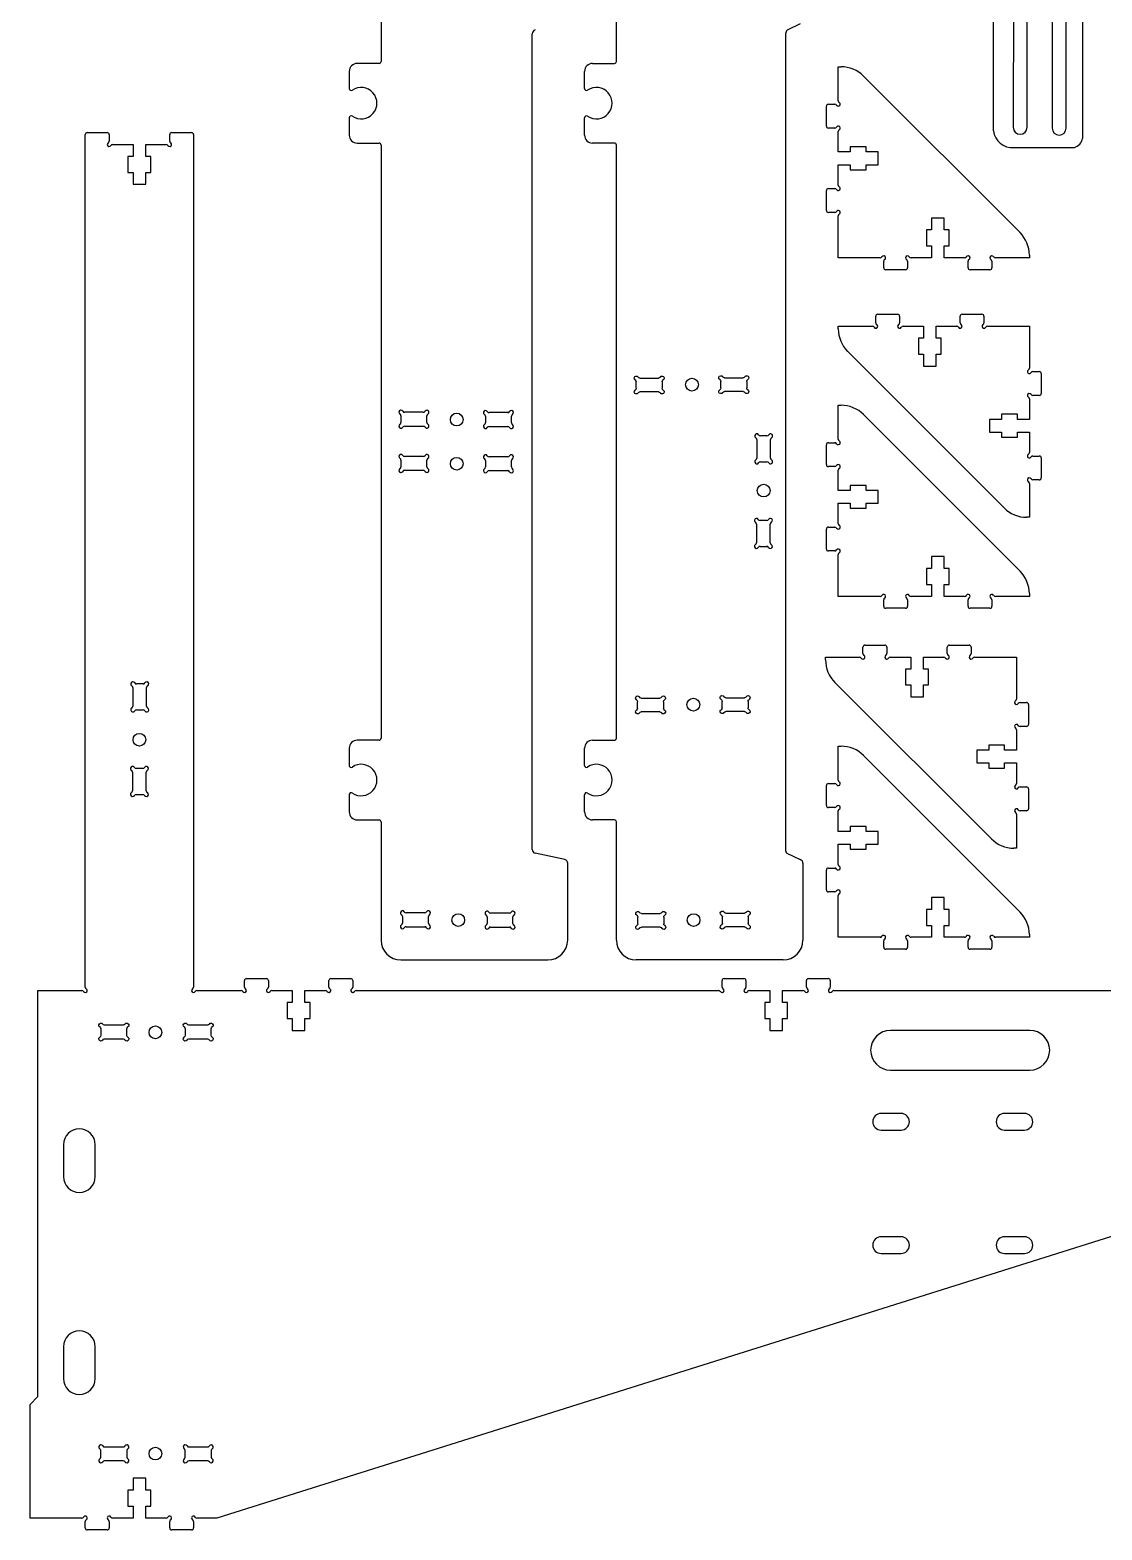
# Model space of a CAD drawing. Extents: x -480 to 456, y 426 to 992.
# Drawn here: x -479.5 to -210.1, y 426.5 to 803.2 of the extents above; entities that cross this region are included whole.
import ezdxf

# ---------------------------------------------------------------- set-up
doc = ezdxf.new("R2010")
doc.units = 0
doc.header["$MEASUREMENT"] = 0
doc.layers.add('WHITE', color=7, linetype='Continuous')

# ---------------------------------------------------------------- blocks, each defined once
blk = doc.blocks.new('slot')
at = {"layer": 'WHITE', "linetype": 'Continuous'}
for p, q in [((959.16, 438.54), (959.16, 436.97)), ((964.49, 439.4), (960.02, 439.4)), ((965.36, 436.97), (965.36, 438.54)), ((960.02, 436.1), (964.49, 436.1))]:
    blk.add_line(p, q, dxfattribs=at)
for centre, start, end in [((959.16, 439.4), 30, 239.9998), ((958.66, 438.54), 0, 59.9998), ((960.02, 439.9), 210, 270), ((964.49, 439.9), 270, 329.9998), ((965.36, 439.4), 300, 149.9998), ((965.86, 438.54), 120, 180), ((959.16, 436.1), 120, 329.9998), ((958.66, 436.97), 300, 0), ((960.02, 435.6), 90, 149.9998), ((964.49, 435.6), 30, 90), ((965.36, 436.1), 210, 59.9998), ((965.86, 436.97), 180, 239.9998)]:
    blk.add_arc(centre, 0.5, start, end, dxfattribs=at)
blk = doc.blocks.new('jsdb')
at = {"layer": 'WHITE', "linetype": 'Continuous'}
for p, q in [((937.96, 438.54), (937.96, 436.97)), ((943.29, 439.4), (938.82, 439.4)), ((944.16, 436.97), (944.16, 438.54)), ((938.82, 436.1), (943.29, 436.1))]:
    blk.add_line(p, q, dxfattribs=at)
for centre, start, end in [((937.96, 439.4), 30, 239.9998), ((937.46, 438.54), 0, 59.9998), ((938.82, 439.9), 210, 270), ((943.29, 439.9), 270, 329.9998), ((944.16, 439.4), 300, 149.9998), ((944.66, 438.54), 120, 180), ((937.96, 436.1), 120, 329.9998), ((937.46, 436.97), 300, 0), ((938.82, 435.6), 90, 149.9998), ((943.29, 435.6), 30, 90), ((944.16, 436.1), 210, 59.9998), ((944.66, 436.97), 180, 239.9998)]:
    blk.add_arc(centre, 0.5, start, end, dxfattribs=at)
blk = doc.blocks.new('dghjdhy')
at = {"layer": 'WHITE', "linetype": 'Continuous'}
for p, q in [((839.16, 436.97), (839.16, 438.54)), ((840.02, 439.4), (844.49, 439.4)), ((845.36, 438.54), (845.36, 436.97)), ((844.49, 436.1), (840.02, 436.1))]:
    blk.add_line(p, q, dxfattribs=at)
for centre, start, end in [((839.16, 439.4), 30.0002, 240), ((838.66, 438.54), 0, 60), ((840.02, 439.9), 210.0002, 270), ((844.49, 439.9), 270, 330), ((845.36, 439.4), 300.0002, 150), ((845.86, 438.54), 120.0002, 180), ((839.16, 436.1), 120.0002, 330), ((838.66, 436.97), 300.0002, 0), ((840.02, 435.6), 90, 150), ((844.49, 435.6), 30.0002, 90), ((845.36, 436.1), 210.0002, 60), ((845.86, 436.97), 180, 240)]:
    blk.add_arc(centre, 0.5, start, end, dxfattribs=at)
blk = doc.blocks.new('hhtj')
at = {"layer": 'WHITE', "linetype": 'Continuous'}
for p, q in [((817.96, 436.97), (817.96, 438.54)), ((818.82, 439.4), (823.29, 439.4)), ((824.16, 438.54), (824.16, 436.97)), ((823.29, 436.1), (818.82, 436.1))]:
    blk.add_line(p, q, dxfattribs=at)
for centre, start, end in [((817.96, 439.4), 30.0002, 240), ((817.46, 438.54), 0, 60), ((818.82, 439.9), 210.0002, 270), ((823.29, 439.9), 270, 330), ((824.16, 439.4), 300.0002, 150), ((824.66, 438.54), 120.0002, 180), ((817.96, 436.1), 120.0002, 330), ((817.46, 436.97), 300.0002, 0), ((818.82, 435.6), 90, 150), ((823.29, 435.6), 30.0002, 90), ((824.16, 436.1), 210.0002, 60), ((824.66, 436.97), 180, 240)]:
    blk.add_arc(centre, 0.5, start, end, dxfattribs=at)
blk = doc.blocks.new('slot con centro')
at = {"layer": 'WHITE', "linetype": 'Continuous'}
blk.add_circle((-313.18, 714.14), 1.6, dxfattribs=at)
blk.add_circle((-313.18, 714.14), 1.6, dxfattribs=at)
blk.add_circle((-313.18, 714.14), 1.6, dxfattribs=at)
at = {"linetype": 'ByBlock', "xscale": -1.05, "yscale": 1.05, "zscale": 1.05, "rotation": 180}
for name, p in [('jsdb', (-1312.04, 1173.7)), ('slot', (-1313.06, 1173.78))]:
    blk.add_blockref(name, p, dxfattribs=at)

msp = doc.modelspace()

# ---------------------------------------------------------------- linework, layer by layer
at = {"color": 18, "true_color": 0x000000}
for p, q in [((-215.04, 829.13), (-215.04, 776.01)), ((-237.41, 777.93), (-237.41, 811.45)), ((-232.32, 773.72), (-217.09, 773.75))]:
    msp.add_line(p, q, dxfattribs=at)
at = {"color": 18, "linetype": 'ByBlock', "true_color": 0x000000}
for p, q in [((-232.4, 826.9), (-232.45, 778.79)), ((-228.95, 778.79), (-228.9, 826.9)), ((-222.63, 826.7), (-222.68, 778.59)), ((-219.18, 778.59), (-219.13, 826.7)), ((-260.65, 531.12), (-265.64, 531.12)), ((-229.65, 531.12), (-234.64, 531.12)), ((-265.64, 526.92), (-260.65, 526.92)), ((-234.64, 526.92), (-229.65, 526.92)), ((-260.65, 500.12), (-265.64, 500.12)), ((-229.65, 500.12), (-234.64, 500.12)), ((-265.64, 495.92), (-260.65, 495.92)), ((-234.64, 495.92), (-229.65, 495.92))]:
    msp.add_line(p, q, dxfattribs=at)
at = {"color": 18, "true_color": 0x000000}
for centre, radius, start, end in [((-232.75, 778.38), 4.68, 185.5621, 275.3018), ((-217.97, 776.6), 2.99, 287.0511, 348.484)]:
    msp.add_arc(centre, radius, start, end, dxfattribs=at)
at = {"color": 18, "linetype": 'ByBlock', "true_color": 0x000000}
for centre, radius, start, end in [((-230.7, 778.79), 1.75, 180, 0), ((-220.93, 778.59), 1.75, 180, 0), ((-265.64, 529.02), 2.1, 90, 270), ((-260.65, 529.02), 2.1, 270, 90), ((-234.64, 529.02), 2.1, 90, 270), ((-229.65, 529.02), 2.1, 270, 90), ((-265.64, 498.02), 2.1, 90, 270), ((-260.65, 498.02), 2.1, 270, 90), ((-234.64, 498.02), 2.1, 90, 270), ((-229.65, 498.02), 2.1, 270, 90)]:
    msp.add_arc(centre, radius, start, end, dxfattribs=at)
at = {"layer": 'WHITE', "color": 18, "linetype": 'Continuous', "true_color": 0x000000}
for p, q in [((-391.3, 825.01), (-391.3, 795.34)), ((-332.18, 795.34), (-332.18, 825.01)), ((-285.99, 804.79), (-289.28, 803.23)), ((-353.3, 597.4), (-353.3, 802.28)), ((-289.68, 802.28), (-289.68, 597.4)), ((-399.3, 792.84), (-399.3, 788.52)), ((-391.8, 794.84), (-397.3, 794.84)), ((-340.18, 788.52), (-340.18, 792.84)), ((-338.18, 794.84), (-332.68, 794.84)), ((-276.41, 785.47), (-276.41, 794)), ((-276.41, 794), (-275.72, 794)), ((-270.06, 791.66), (-230.75, 752.35)), ((-279.41, 779.1), (-279.41, 784.1)), ((-278.91, 784.6), (-277.27, 784.6)), ((-399.3, 781.16), (-399.3, 776.84)), ((-340.18, 776.84), (-340.18, 781.16)), ((-465.62, 562.83), (-465.62, 776.97)), ((-465.12, 777.47), (-460.12, 777.47)), ((-459.62, 776.97), (-459.62, 775.33)), ((-444.42, 775.33), (-444.42, 776.97)), ((-443.92, 777.47), (-438.92, 777.47)), ((-438.42, 776.97), (-438.42, 562.83)), ((-277.27, 778.6), (-278.91, 778.6)), ((-276.41, 772.6), (-276.41, 777.74)), ((-458.76, 774.47), (-453.62, 774.47)), ((-453.62, 774.47), (-453.62, 771.47)), ((-450.42, 771.47), (-450.42, 774.47)), ((-450.42, 774.47), (-445.29, 774.47)), ((-397.3, 774.84), (-391.8, 774.84)), ((-391.3, 774.34), (-391.3, 625.34)), ((-332.68, 774.84), (-338.18, 774.84)), ((-332.18, 625.34), (-332.18, 774.34)), ((-273.41, 772.6), (-276.41, 772.6)), ((-269.41, 773.88), (-273.41, 773.88)), ((-273.41, 773.88), (-273.41, 772.6)), ((-269.41, 772.6), (-269.41, 773.88)), ((-266.41, 772.6), (-269.41, 772.6)), ((-266.41, 769.4), (-266.41, 772.6)), ((-453.62, 771.47), (-454.9, 771.47)), ((-454.9, 771.47), (-454.9, 767.47)), ((-449.15, 771.47), (-450.42, 771.47)), ((-449.15, 767.47), (-449.15, 771.47)), ((-276.41, 764.27), (-276.41, 769.4)), ((-276.41, 769.4), (-273.41, 769.4)), ((-273.41, 769.4), (-273.41, 768.13)), ((-269.41, 768.13), (-269.41, 769.4)), ((-269.41, 769.4), (-266.41, 769.4)), ((-454.9, 767.47), (-453.62, 767.47)), ((-453.62, 767.47), (-453.62, 764.47)), ((-450.42, 764.47), (-450.42, 767.47)), ((-450.42, 767.47), (-449.15, 767.47)), ((-273.41, 768.13), (-269.41, 768.13)), ((-453.62, 764.47), (-450.42, 764.47)), ((-279.41, 757.9), (-279.41, 762.9)), ((-278.91, 763.4), (-277.27, 763.4)), ((-277.27, 757.4), (-278.91, 757.4)), ((-276.41, 746), (-276.41, 756.54)), ((-249.81, 756), (-253.01, 756)), ((-253.01, 756), (-253.01, 753)), ((-249.81, 753), (-249.81, 756)), ((-253.01, 753), (-254.28, 753)), ((-254.28, 753), (-254.28, 749)), ((-248.53, 753), (-249.81, 753)), ((-248.53, 749), (-248.53, 753)), ((-265.87, 746), (-276.41, 746)), ((-253.01, 746), (-258.14, 746)), ((-254.28, 749), (-253.01, 749)), ((-253.01, 749), (-253.01, 746)), ((-249.81, 746), (-249.81, 749)), ((-249.81, 749), (-248.53, 749)), ((-244.67, 746), (-249.81, 746)), ((-228.41, 746), (-236.94, 746)), ((-228.41, 746.69), (-228.41, 746)), ((-265.01, 743.5), (-265.01, 745.14)), ((-259.51, 743), (-264.51, 743)), ((-259.01, 745.14), (-259.01, 743.5)), ((-243.81, 743.5), (-243.81, 745.14)), ((-238.31, 743), (-243.31, 743)), ((-237.81, 745.14), (-237.81, 743.5)), ((-267.01, 729.69), (-267.01, 731.33)), ((-266.51, 731.83), (-261.51, 731.83)), ((-261.01, 731.33), (-261.01, 729.69)), ((-245.81, 729.69), (-245.81, 731.33)), ((-245.31, 731.83), (-240.31, 731.83)), ((-239.81, 731.33), (-239.81, 729.69)), ((-276.41, 728.14), (-276.41, 728.83)), ((-276.41, 728.83), (-267.87, 728.83)), ((-260.14, 728.83), (-255.01, 728.83)), ((-255.01, 728.83), (-255.01, 725.83)), ((-251.81, 725.83), (-251.81, 728.83)), ((-251.81, 728.83), (-246.67, 728.83)), ((-238.94, 728.83), (-228.41, 728.83)), ((-228.41, 728.83), (-228.41, 718.29)), ((-255.01, 725.83), (-256.28, 725.83)), ((-256.28, 725.83), (-256.28, 721.83)), ((-250.53, 725.83), (-251.81, 725.83)), ((-250.53, 721.83), (-250.53, 725.83)), ((-234.75, 683.17), (-274.06, 722.48)), ((-256.28, 721.83), (-255.01, 721.83)), ((-255.01, 721.83), (-255.01, 718.83)), ((-251.81, 718.83), (-251.81, 721.83)), ((-251.81, 721.83), (-250.53, 721.83)), ((-255.01, 718.83), (-251.81, 718.83)), ((-227.54, 717.43), (-225.91, 717.43)), ((-225.41, 716.93), (-225.41, 711.93)), ((-276.41, 700.44), (-276.41, 708.97)), ((-276.41, 708.97), (-275.72, 708.97)), ((-228.41, 710.56), (-228.41, 705.43)), ((-225.91, 711.43), (-227.54, 711.43)), ((-270.06, 706.63), (-230.75, 667.31)), ((-235.41, 705.43), (-238.41, 705.43)), ((-238.41, 705.43), (-238.41, 702.23)), ((-231.41, 706.7), (-235.41, 706.7)), ((-235.41, 706.7), (-235.41, 705.43)), ((-231.41, 705.43), (-231.41, 706.7)), ((-228.41, 705.43), (-231.41, 705.43)), ((-238.41, 702.23), (-235.41, 702.23)), ((-235.41, 702.23), (-235.41, 700.95)), ((-235.41, 700.95), (-231.41, 700.95)), ((-231.41, 700.95), (-231.41, 702.23)), ((-231.41, 702.23), (-228.41, 702.23)), ((-228.41, 702.23), (-228.41, 697.09)), ((-279.41, 694.07), (-279.41, 699.07)), ((-278.91, 699.57), (-277.27, 699.57)), ((-277.27, 693.57), (-278.91, 693.57)), ((-227.54, 696.23), (-225.91, 696.23)), ((-225.41, 695.73), (-225.41, 690.73)), ((-276.41, 687.57), (-276.41, 692.7)), ((-225.91, 690.23), (-227.54, 690.23)), ((-273.41, 687.57), (-276.41, 687.57)), ((-269.41, 688.85), (-273.41, 688.85)), ((-273.41, 688.85), (-273.41, 687.57)), ((-269.41, 687.57), (-269.41, 688.85)), ((-266.41, 687.57), (-269.41, 687.57)), ((-266.41, 684.37), (-266.41, 687.57)), ((-228.41, 689.36), (-228.41, 680.83)), ((-276.41, 679.24), (-276.41, 684.37)), ((-276.41, 684.37), (-273.41, 684.37)), ((-273.41, 684.37), (-273.41, 683.1)), ((-273.41, 683.1), (-269.41, 683.1)), ((-269.41, 683.1), (-269.41, 684.37)), ((-269.41, 684.37), (-266.41, 684.37)), ((-278.91, 678.37), (-277.27, 678.37)), ((-228.41, 680.83), (-229.09, 680.83)), ((-279.41, 672.87), (-279.41, 677.87)), ((-277.27, 672.37), (-278.91, 672.37)), ((-276.41, 660.97), (-276.41, 671.5)), ((-249.81, 670.97), (-253.01, 670.97)), ((-253.01, 670.97), (-253.01, 667.97)), ((-249.81, 667.97), (-249.81, 670.97)), ((-253.01, 667.97), (-254.28, 667.97)), ((-254.28, 667.97), (-254.28, 663.97)), ((-248.53, 667.97), (-249.81, 667.97)), ((-248.53, 663.97), (-248.53, 667.97)), ((-254.28, 663.97), (-253.01, 663.97)), ((-253.01, 663.97), (-253.01, 660.97)), ((-249.81, 660.97), (-249.81, 663.97)), ((-249.81, 663.97), (-248.53, 663.97)), ((-265.87, 660.97), (-276.41, 660.97)), ((-265.01, 658.47), (-265.01, 660.1)), ((-259.01, 660.1), (-259.01, 658.47)), ((-253.01, 660.97), (-258.14, 660.97)), ((-244.67, 660.97), (-249.81, 660.97)), ((-243.81, 658.47), (-243.81, 660.1)), ((-237.81, 660.1), (-237.81, 658.47)), ((-228.41, 660.97), (-236.94, 660.97)), ((-228.41, 661.66), (-228.41, 660.97)), ((-259.51, 657.97), (-264.51, 657.97)), ((-238.31, 657.97), (-243.31, 657.97)), ((-270.22, 646.59), (-270.22, 648.22)), ((-269.72, 648.72), (-264.72, 648.72)), ((-264.22, 648.22), (-264.22, 646.59)), ((-249.02, 646.59), (-249.02, 648.22)), ((-248.52, 648.72), (-243.52, 648.72)), ((-243.02, 648.22), (-243.02, 646.59)), ((-279.62, 645.03), (-279.62, 645.72)), ((-279.62, 645.72), (-271.08, 645.72)), ((-263.35, 645.72), (-258.22, 645.72)), ((-258.22, 645.72), (-258.22, 642.72)), ((-255.02, 642.72), (-255.02, 645.72)), ((-255.02, 645.72), (-249.88, 645.72)), ((-242.15, 645.72), (-231.62, 645.72)), ((-231.62, 645.72), (-231.62, 635.19)), ((-258.22, 642.72), (-259.49, 642.72)), ((-259.49, 642.72), (-259.49, 638.72)), ((-253.74, 642.72), (-255.02, 642.72)), ((-253.74, 638.72), (-253.74, 642.72)), ((-237.96, 600.06), (-277.27, 639.38)), ((-259.49, 638.72), (-258.22, 638.72)), ((-258.22, 638.72), (-258.22, 635.72)), ((-255.02, 635.72), (-255.02, 638.72)), ((-255.02, 638.72), (-253.74, 638.72)), ((-258.22, 635.72), (-255.02, 635.72)), ((-230.75, 634.32), (-229.12, 634.32)), ((-228.62, 633.82), (-228.62, 628.82)), ((-231.62, 627.45), (-231.62, 622.32)), ((-229.12, 628.32), (-230.75, 628.32)), ((-399.3, 622.84), (-399.3, 618.52)), ((-391.8, 624.84), (-397.3, 624.84)), ((-340.18, 618.52), (-340.18, 622.84)), ((-338.18, 624.84), (-332.68, 624.84)), ((-276.41, 614.8), (-276.41, 623.34)), ((-276.41, 623.34), (-275.72, 623.34)), ((-238.62, 622.32), (-241.62, 622.32)), ((-241.62, 622.32), (-241.62, 619.12)), ((-234.62, 623.59), (-238.62, 623.59)), ((-238.62, 623.59), (-238.62, 622.32)), ((-234.62, 622.32), (-234.62, 623.59)), ((-231.62, 622.32), (-234.62, 622.32)), ((-270.06, 621), (-230.75, 581.68)), ((-241.62, 619.12), (-238.62, 619.12)), ((-238.62, 619.12), (-238.62, 617.84)), ((-234.62, 617.84), (-234.62, 619.12)), ((-234.62, 619.12), (-231.62, 619.12)), ((-231.62, 619.12), (-231.62, 613.99)), ((-238.62, 617.84), (-234.62, 617.84)), ((-399.3, 611.15), (-399.3, 606.84)), ((-340.18, 606.84), (-340.18, 611.15)), ((-279.41, 608.44), (-279.41, 613.44)), ((-278.91, 613.94), (-277.27, 613.94)), ((-230.75, 613.12), (-229.12, 613.12)), ((-228.62, 612.62), (-228.62, 607.62)), ((-277.27, 607.94), (-278.91, 607.94)), ((-276.41, 601.94), (-276.41, 607.07)), ((-229.12, 607.12), (-230.75, 607.12)), ((-397.3, 604.84), (-391.8, 604.84)), ((-391.3, 604.34), (-391.3, 574.66)), ((-332.68, 604.84), (-338.18, 604.84)), ((-332.18, 574.66), (-332.18, 604.34)), ((-269.41, 603.21), (-273.41, 603.21)), ((-273.41, 603.21), (-273.41, 601.94)), ((-269.41, 601.94), (-269.41, 603.21)), ((-231.62, 606.25), (-231.62, 597.72)), ((-273.41, 601.94), (-276.41, 601.94)), ((-266.41, 601.94), (-269.41, 601.94)), ((-266.41, 598.74), (-266.41, 601.94)), ((-345.11, 594.88), (-352.6, 596.44)), ((-289.32, 596.44), (-285.99, 594.88)), ((-276.41, 593.6), (-276.41, 598.74)), ((-276.41, 598.74), (-273.41, 598.74)), ((-273.41, 598.74), (-273.41, 597.46)), ((-273.41, 597.46), (-269.41, 597.46)), ((-269.41, 597.46), (-269.41, 598.74)), ((-269.41, 598.74), (-266.41, 598.74)), ((-231.62, 597.72), (-232.3, 597.72)), ((-344.41, 574.66), (-344.41, 593.93)), ((-285.29, 593.93), (-285.29, 574.66)), ((-279.41, 587.24), (-279.41, 592.24)), ((-278.91, 592.74), (-277.27, 592.74)), ((-277.27, 586.74), (-278.91, 586.74)), ((-276.41, 575.34), (-276.41, 585.87)), ((-249.81, 585.34), (-253.01, 585.34)), ((-253.01, 585.34), (-253.01, 582.34)), ((-249.81, 582.34), (-249.81, 585.34)), ((-253.01, 582.34), (-254.28, 582.34)), ((-254.28, 582.34), (-254.28, 578.34)), ((-248.53, 582.34), (-249.81, 582.34)), ((-248.53, 578.34), (-248.53, 582.34)), ((-254.28, 578.34), (-253.01, 578.34)), ((-253.01, 578.34), (-253.01, 575.34)), ((-249.81, 575.34), (-249.81, 578.34)), ((-249.81, 578.34), (-248.53, 578.34)), ((-265.87, 575.34), (-276.41, 575.34)), ((-265.01, 572.84), (-265.01, 574.47)), ((-259.01, 574.47), (-259.01, 572.84)), ((-253.01, 575.34), (-258.14, 575.34)), ((-244.67, 575.34), (-249.81, 575.34)), ((-243.81, 572.84), (-243.81, 574.47)), ((-237.81, 574.47), (-237.81, 572.84)), ((-228.41, 575.34), (-236.94, 575.34)), ((-228.41, 576.03), (-228.41, 575.34)), ((-386.3, 569.66), (-349.41, 569.66)), ((-290.29, 569.66), (-327.18, 569.66)), ((-259.51, 572.34), (-264.51, 572.34)), ((-238.31, 572.34), (-243.31, 572.34)), ((-477.52, 459.97), (-477.52, 561.97)), ((-477.52, 561.97), (-466.49, 561.97)), ((-437.56, 561.97), (-426.49, 561.97)), ((-425.62, 562.83), (-425.62, 564.47)), ((-425.12, 564.97), (-420.12, 564.97)), ((-419.62, 564.47), (-419.62, 562.83)), ((-418.76, 561.97), (-413.62, 561.97)), ((-413.62, 561.97), (-413.62, 558.97)), ((-410.42, 558.97), (-410.42, 561.97)), ((-410.42, 561.97), (-405.29, 561.97)), ((-404.42, 562.83), (-404.42, 564.47)), ((-403.92, 564.97), (-398.92, 564.97)), ((-398.42, 564.47), (-398.42, 562.83)), ((-397.56, 561.97), (-306.49, 561.97)), ((-305.62, 562.83), (-305.62, 564.47)), ((-305.12, 564.97), (-300.12, 564.97)), ((-299.62, 564.47), (-299.62, 562.83)), ((-298.76, 561.97), (-293.62, 561.97)), ((-293.62, 561.97), (-293.62, 558.97)), ((-290.42, 558.97), (-290.42, 561.97)), ((-290.42, 561.97), (-285.29, 561.97)), ((-284.42, 562.83), (-284.42, 564.47)), ((-283.92, 564.97), (-278.92, 564.97)), ((-278.42, 564.47), (-278.42, 562.83)), ((-277.56, 561.97), (-146.49, 561.97)), ((-413.62, 558.97), (-414.9, 558.97)), ((-414.9, 558.97), (-414.9, 554.97)), ((-409.15, 558.97), (-410.42, 558.97)), ((-409.15, 554.97), (-409.15, 558.97)), ((-293.62, 558.97), (-294.9, 558.97)), ((-294.9, 558.97), (-294.9, 554.97)), ((-289.15, 558.97), (-290.42, 558.97)), ((-289.15, 554.97), (-289.15, 558.97)), ((-414.9, 554.97), (-413.62, 554.97)), ((-413.62, 554.97), (-413.62, 551.97)), ((-410.42, 551.97), (-410.42, 554.97)), ((-410.42, 554.97), (-409.15, 554.97)), ((-294.9, 554.97), (-293.62, 554.97)), ((-293.62, 554.97), (-293.62, 551.97)), ((-290.42, 551.97), (-290.42, 554.97)), ((-290.42, 554.97), (-289.15, 554.97)), ((-413.62, 551.97), (-410.42, 551.97)), ((-293.62, 551.97), (-290.42, 551.97)), ((-228.29, 551.97), (-263.29, 551.97)), ((-263.29, 541.97), (-228.29, 541.97)), ((-110.12, 530.97), (-432.57, 429.47)), ((-471.11, 523.24), (-471.11, 515.24)), ((-463.11, 515.24), (-463.11, 523.24)), ((-471.11, 472.51), (-471.11, 464.51)), ((-463.11, 464.51), (-463.11, 472.51)), ((-479.52, 457.97), (-477.52, 459.97)), ((-479.52, 429.47), (-479.52, 457.97)), ((-450.42, 439.47), (-453.62, 439.47)), ((-453.62, 439.47), (-453.62, 436.47)), ((-450.42, 436.47), (-450.42, 439.47)), ((-453.62, 436.47), (-454.9, 436.47)), ((-454.9, 436.47), (-454.9, 432.47)), ((-449.15, 436.47), (-450.42, 436.47)), ((-449.15, 432.47), (-449.15, 436.47)), ((-454.9, 432.47), (-453.62, 432.47)), ((-453.62, 432.47), (-453.62, 429.47)), ((-450.42, 429.47), (-450.42, 432.47)), ((-450.42, 432.47), (-449.15, 432.47)), ((-466.49, 429.47), (-479.52, 429.47)), ((-465.62, 426.97), (-465.62, 428.6)), ((-460.12, 426.47), (-465.12, 426.47)), ((-459.62, 428.6), (-459.62, 426.97)), ((-453.62, 429.47), (-458.76, 429.47)), ((-445.29, 429.47), (-450.42, 429.47)), ((-444.42, 426.97), (-444.42, 428.6)), ((-438.92, 426.47), (-443.92, 426.47)), ((-438.42, 428.6), (-438.42, 426.97)), ((-432.57, 429.47), (-437.56, 429.47))]:
    msp.add_line(p, q, dxfattribs=at)
for centre in [(-372.3, 705.39), (-372.3, 705.39), (-372.3, 705.39), (-372.3, 694.29), (-372.3, 694.29), (-372.3, 694.29), (-295.16, 687.55), (-295.16, 687.55), (-312.84, 633.78), (-312.84, 633.78), (-312.84, 633.78), (-452.02, 624.97), (-371.91, 579.66), (-371.91, 579.66), (-312.79, 579.66), (-312.79, 579.66), (-448.01, 551.46), (-448.01, 445.67)]:
    msp.add_circle(centre, 1.6, dxfattribs=at)
for centre, radius, start, end in [((-352.3, 802.28), 1, 107.3857, 180), ((-288.07, 802.16), 1.61, 138.4129, 175.8666), ((-391.8, 795.34), 0.5, 270, 0), ((-332.68, 795.34), 0.5, 270, 0), ((-397.3, 792.84), 2, 90, 180), ((-338.18, 792.84), 2, 90, 180), ((-275.72, 786), 8, 45, 90), ((-398.8, 788.52), 0.5, 180, 304.1234), ((-396.3, 784.84), 3.95, 235.8766, 124.1234), ((-339.68, 788.52), 0.5, 180, 304.1234), ((-337.18, 784.84), 3.95, 235.8766, 124.1234), ((-278.91, 784.1), 0.5, 90, 180), ((-277.27, 784.1), 0.5, 30.0002, 90), ((-276.41, 784.6), 0.5, 210.0002, 60), ((-275.91, 785.47), 0.5, 180, 240), ((-398.8, 781.16), 0.5, 55.8766, 180), ((-339.68, 781.16), 0.5, 55.8766, 180), ((-465.12, 776.97), 0.5, 90, 180), ((-460.12, 776.97), 0.5, 0, 90), ((-443.92, 776.97), 0.5, 90, 180), ((-438.92, 776.97), 0.5, 0, 90), ((-397.3, 776.84), 2, 180, 270), ((-338.18, 776.84), 2, 180, 270), ((-278.91, 779.1), 0.5, 180, 270), ((-277.27, 779.1), 0.5, 270, 330), ((-276.41, 778.6), 0.5, 300.0002, 150), ((-275.91, 777.74), 0.5, 120.0002, 180), ((-459.62, 774.47), 0.5, 120.0002, 330), ((-460.12, 775.33), 0.5, 300.0002, 0), ((-458.76, 773.97), 0.5, 90, 150), ((-445.29, 773.97), 0.5, 30.0002, 90), ((-444.42, 774.47), 0.5, 210.0002, 60), ((-443.92, 775.33), 0.5, 180, 240), ((-391.8, 774.34), 0.5, 0, 90), ((-332.68, 774.34), 0.5, 0, 90), ((-278.91, 762.9), 0.5, 90, 180), ((-277.27, 762.9), 0.5, 30.0002, 90), ((-276.41, 763.4), 0.5, 210.0002, 60), ((-275.91, 764.27), 0.5, 180, 240), ((-278.91, 757.9), 0.5, 180, 270), ((-277.27, 757.9), 0.5, 270, 330), ((-276.41, 757.4), 0.5, 300.0002, 150), ((-275.91, 756.54), 0.5, 120.0002, 180), ((-236.41, 746.69), 8, 0, 45), ((-265.87, 746.5), 0.5, 270, 330), ((-265.01, 746), 0.5, 300.0002, 150), ((-259.01, 746), 0.5, 30.0002, 240), ((-258.14, 746.5), 0.5, 210.0002, 270), ((-244.67, 746.5), 0.5, 270, 330), ((-243.81, 746), 0.5, 300.0002, 150), ((-237.81, 746), 0.5, 30.0002, 240), ((-236.94, 746.5), 0.5, 210.0002, 270), ((-264.51, 745.14), 0.5, 120.0002, 180), ((-264.51, 743.5), 0.5, 180, 270), ((-259.51, 743.5), 0.5, 270, 0), ((-259.51, 745.14), 0.5, 0, 60), ((-243.31, 745.14), 0.5, 120.0002, 180), ((-243.31, 743.5), 0.5, 180, 270), ((-238.31, 743.5), 0.5, 270, 0), ((-238.31, 745.14), 0.5, 0, 60), ((-266.51, 731.33), 0.5, 90, 180), ((-261.51, 731.33), 0.5, 0, 90), ((-245.31, 731.33), 0.5, 90, 180), ((-240.31, 731.33), 0.5, 0, 90), ((-268.41, 728.14), 8, 180, 225), ((-267.87, 728.33), 0.5, 30.0002, 90), ((-267.01, 728.83), 0.5, 210.0002, 60), ((-266.51, 729.69), 0.5, 180, 240), ((-261.01, 728.83), 0.5, 120.0002, 330), ((-261.51, 729.69), 0.5, 300.0002, 0), ((-260.14, 728.33), 0.5, 90, 150), ((-246.67, 728.33), 0.5, 30.0002, 90), ((-245.81, 728.83), 0.5, 210.0002, 60), ((-245.31, 729.69), 0.5, 180, 240), ((-239.81, 728.83), 0.5, 120.0002, 330), ((-240.31, 729.69), 0.5, 300.0002, 0), ((-238.94, 728.33), 0.5, 90, 150), ((-228.41, 717.43), 0.5, 120.0002, 330), ((-228.91, 718.29), 0.5, 300.0002, 0), ((-227.54, 716.93), 0.5, 90, 150), ((-225.91, 716.93), 0.5, 0, 90), ((-275.72, 700.97), 8, 45, 90), ((-228.41, 711.43), 0.5, 30.0002, 240), ((-228.91, 710.56), 0.5, 0, 60), ((-227.54, 711.93), 0.5, 210.0002, 270), ((-225.91, 711.93), 0.5, 270, 0), ((-278.91, 699.07), 0.5, 90, 180), ((-277.27, 699.07), 0.5, 30.0002, 90), ((-276.41, 699.57), 0.5, 210.0002, 60), ((-275.91, 700.44), 0.5, 180, 240), ((-228.91, 697.09), 0.5, 300.0002, 0), ((-278.91, 694.07), 0.5, 180, 270), ((-277.27, 694.07), 0.5, 270, 330), ((-276.41, 693.57), 0.5, 300.0002, 150), ((-228.41, 696.23), 0.5, 120.0002, 330), ((-227.54, 695.73), 0.5, 90, 150), ((-225.91, 695.73), 0.5, 0, 90), ((-275.91, 692.7), 0.5, 120.0002, 180), ((-228.41, 690.23), 0.5, 30.0002, 240), ((-228.91, 689.36), 0.5, 0, 60), ((-227.54, 690.73), 0.5, 210.0002, 270), ((-225.91, 690.73), 0.5, 270, 0), ((-229.09, 688.83), 8, 225, 270), ((-278.91, 677.87), 0.5, 90, 180), ((-277.27, 677.87), 0.5, 30.0002, 90), ((-276.41, 678.37), 0.5, 210.0002, 60), ((-275.91, 679.24), 0.5, 180, 240), ((-278.91, 672.87), 0.5, 180, 270), ((-277.27, 672.87), 0.5, 270, 330), ((-276.41, 672.37), 0.5, 300.0002, 150), ((-275.91, 671.5), 0.5, 120.0002, 180), ((-236.41, 661.66), 8, 0, 45), ((-265.87, 661.47), 0.5, 270, 330), ((-265.01, 660.97), 0.5, 300.0002, 150), ((-264.51, 660.1), 0.5, 120.0002, 180), ((-259.01, 660.97), 0.5, 30.0002, 240), ((-259.51, 660.1), 0.5, 0, 60), ((-258.14, 661.47), 0.5, 210.0002, 270), ((-244.67, 661.47), 0.5, 270, 330), ((-243.81, 660.97), 0.5, 300.0002, 150), ((-243.31, 660.1), 0.5, 120.0002, 180), ((-237.81, 660.97), 0.5, 30.0002, 240), ((-238.31, 660.1), 0.5, 0, 60), ((-236.94, 661.47), 0.5, 210.0002, 270), ((-264.51, 658.47), 0.5, 180, 270), ((-259.51, 658.47), 0.5, 270, 0), ((-243.31, 658.47), 0.5, 180, 270), ((-238.31, 658.47), 0.5, 270, 0), ((-269.72, 648.22), 0.5, 90, 180), ((-264.72, 648.22), 0.5, 0, 90), ((-248.52, 648.22), 0.5, 90, 180), ((-243.52, 648.22), 0.5, 0, 90), ((-271.62, 645.03), 8, 180, 225), ((-271.08, 645.22), 0.5, 30.0002, 90), ((-270.22, 645.72), 0.5, 210.0002, 60), ((-269.72, 646.59), 0.5, 180, 240), ((-264.22, 645.72), 0.5, 120.0002, 330), ((-264.72, 646.59), 0.5, 300.0002, 0), ((-263.35, 645.22), 0.5, 90, 150), ((-249.88, 645.22), 0.5, 30.0002, 90), ((-249.02, 645.72), 0.5, 210.0002, 60), ((-248.52, 646.59), 0.5, 180, 240), ((-243.02, 645.72), 0.5, 120.0002, 330), ((-243.52, 646.59), 0.5, 300.0002, 0), ((-242.15, 645.22), 0.5, 90, 150), ((-231.62, 634.32), 0.5, 120.0002, 330), ((-232.12, 635.19), 0.5, 300.0002, 0), ((-230.75, 633.82), 0.5, 90, 150), ((-229.12, 633.82), 0.5, 0, 90), ((-231.62, 628.32), 0.5, 30.0002, 240), ((-232.12, 627.45), 0.5, 0, 60), ((-230.75, 628.82), 0.5, 210.0002, 270), ((-229.12, 628.82), 0.5, 270, 0), ((-397.3, 622.84), 2, 90, 180), ((-391.8, 625.34), 0.5, 270, 0), ((-338.18, 622.84), 2, 90, 180), ((-332.68, 625.34), 0.5, 270, 0), ((-275.72, 615.34), 8, 45, 90), ((-398.8, 618.52), 0.5, 180, 304.1234), ((-396.3, 614.84), 3.95, 235.8766, 124.1234), ((-339.68, 618.52), 0.5, 180, 304.1234), ((-337.18, 614.84), 3.95, 235.8766, 124.1234), ((-276.41, 613.94), 0.5, 210.0002, 60), ((-275.91, 614.8), 0.5, 180, 240), ((-398.8, 611.15), 0.5, 55.8766, 180), ((-339.68, 611.15), 0.5, 55.8766, 180), ((-278.91, 613.44), 0.5, 90, 180), ((-277.27, 613.44), 0.5, 30.0002, 90), ((-231.62, 613.12), 0.5, 120.0002, 330), ((-232.12, 613.99), 0.5, 300.0002, 0), ((-230.75, 612.62), 0.5, 90, 150), ((-229.12, 612.62), 0.5, 0, 90), ((-397.3, 606.84), 2, 180, 270), ((-338.18, 606.84), 2, 180, 270), ((-278.91, 608.44), 0.5, 180, 270), ((-277.27, 608.44), 0.5, 270, 330), ((-276.41, 607.94), 0.5, 300.0002, 150), ((-275.91, 607.07), 0.5, 120.0002, 180), ((-231.62, 607.12), 0.5, 30.0002, 240), ((-232.12, 606.25), 0.5, 0, 60), ((-230.75, 607.62), 0.5, 210.0002, 270), ((-229.12, 607.62), 0.5, 270, 0), ((-391.8, 604.34), 0.5, 0, 90), ((-332.68, 604.34), 0.5, 0, 90), ((-232.3, 605.72), 8, 225, 270), ((-352.3, 597.4), 1, 180, 252.6143), ((-288.3, 597.37), 1.38, 178.8991, 222.416), ((-345.41, 593.93), 1, 0, 72.6143), ((-286.29, 593.93), 1, 0, 72.6143), ((-278.91, 592.24), 0.5, 90, 180), ((-277.27, 592.24), 0.5, 30.0002, 90), ((-276.41, 592.74), 0.5, 210.0002, 60), ((-275.91, 593.6), 0.5, 180, 240), ((-278.91, 587.24), 0.5, 180, 270), ((-277.27, 587.24), 0.5, 270, 330), ((-276.41, 586.74), 0.5, 300.0002, 150), ((-275.91, 585.87), 0.5, 120.0002, 180), ((-236.41, 576.03), 8, 0, 45), ((-386.3, 574.66), 5, 180, 270), ((-349.41, 574.66), 5, 270, 0), ((-327.18, 574.66), 5, 180, 270), ((-290.29, 574.66), 5, 270, 0), ((-265.87, 575.84), 0.5, 270, 330), ((-265.01, 575.34), 0.5, 300.0002, 150), ((-264.51, 574.47), 0.5, 120.0002, 180), ((-264.51, 572.84), 0.5, 180, 270), ((-259.01, 575.34), 0.5, 30.0002, 240), ((-259.51, 572.84), 0.5, 270, 0), ((-259.51, 574.47), 0.5, 0, 60), ((-258.14, 575.84), 0.5, 210.0002, 270), ((-244.67, 575.84), 0.5, 270, 330), ((-243.81, 575.34), 0.5, 300.0002, 150), ((-243.31, 574.47), 0.5, 120.0002, 180), ((-243.31, 572.84), 0.5, 180, 270), ((-237.81, 575.34), 0.5, 30.0002, 240), ((-238.31, 572.84), 0.5, 270, 0), ((-238.31, 574.47), 0.5, 0, 60), ((-236.94, 575.84), 0.5, 210.0002, 270), ((-466.49, 561.47), 0.5, 30.0002, 90), ((-465.62, 561.97), 0.5, 210.0002, 60), ((-465.12, 562.83), 0.5, 180, 240), ((-438.42, 561.97), 0.5, 120.0002, 330), ((-438.92, 562.83), 0.5, 300.0002, 0), ((-437.56, 561.47), 0.5, 90, 150), ((-426.49, 561.47), 0.5, 30.0002, 90), ((-425.62, 561.97), 0.5, 210.0002, 60), ((-425.12, 564.47), 0.5, 90, 180), ((-425.12, 562.83), 0.5, 180, 240), ((-420.12, 564.47), 0.5, 0, 90), ((-419.62, 561.97), 0.5, 120.0002, 330), ((-420.12, 562.83), 0.5, 300.0002, 0), ((-418.76, 561.47), 0.5, 90, 150), ((-405.29, 561.47), 0.5, 30.0002, 90), ((-404.42, 561.97), 0.5, 210.0002, 60), ((-403.92, 564.47), 0.5, 90, 180), ((-403.92, 562.83), 0.5, 180, 240), ((-398.92, 564.47), 0.5, 0, 90), ((-398.42, 561.97), 0.5, 120.0002, 330), ((-398.92, 562.83), 0.5, 300.0002, 0), ((-397.56, 561.47), 0.5, 90, 150), ((-306.49, 561.47), 0.5, 30.0002, 90), ((-305.62, 561.97), 0.5, 210.0002, 60), ((-305.12, 564.47), 0.5, 90, 180), ((-305.12, 562.83), 0.5, 180, 240), ((-300.12, 564.47), 0.5, 0, 90), ((-299.62, 561.97), 0.5, 120.0002, 330), ((-300.12, 562.83), 0.5, 300.0002, 0), ((-298.76, 561.47), 0.5, 90, 150), ((-285.29, 561.47), 0.5, 30.0002, 90), ((-284.42, 561.97), 0.5, 210.0002, 60), ((-283.92, 564.47), 0.5, 90, 180), ((-283.92, 562.83), 0.5, 180, 240), ((-278.92, 564.47), 0.5, 0, 90), ((-278.42, 561.97), 0.5, 120.0002, 330), ((-278.92, 562.83), 0.5, 300.0002, 0), ((-277.56, 561.47), 0.5, 90, 150), ((-263.29, 546.97), 5, 90, 270), ((-228.29, 546.97), 5, 270, 90), ((-467.11, 523.24), 4, 0, 180), ((-467.11, 515.24), 4, 180, 360), ((-467.11, 472.51), 4, 0, 180), ((-467.11, 464.51), 4, 180, 360), ((-466.49, 429.97), 0.5, 270, 329.9998), ((-465.62, 429.47), 0.5, 300, 149.9998), ((-459.62, 429.47), 0.5, 30, 239.9998), ((-458.76, 429.97), 0.5, 210, 270), ((-445.29, 429.97), 0.5, 270, 329.9998), ((-444.42, 429.47), 0.5, 300, 149.9998), ((-438.42, 429.47), 0.5, 30, 239.9998), ((-437.56, 429.97), 0.5, 210, 270), ((-465.12, 428.6), 0.5, 120, 180), ((-465.12, 426.97), 0.5, 180, 270), ((-460.12, 426.97), 0.5, 270, 0), ((-460.12, 428.6), 0.5, 0, 59.9998), ((-443.92, 428.6), 0.5, 120, 180), ((-443.92, 426.97), 0.5, 180, 270), ((-438.92, 426.97), 0.5, 270, 0), ((-438.92, 428.6), 0.5, 0, 59.9998)]:
    msp.add_arc(centre, radius, start, end, dxfattribs=at)

# ---------------------------------------------------------------- block references
at = {"color": 18, "linetype": 'ByBlock', "true_color": 0x000000}
msp.add_blockref('slot con centro', (0, 0), dxfattribs=at)
at = {"color": 18, "linetype": 'ByBlock', "true_color": 0x000000, "xscale": 1.05, "yscale": 1.05, "zscale": 1.05}
for name, p in [('jsdb', (-1371.16, 245.83)), ('slot', (-1372.18, 245.75)), ('jsdb', (-1371.16, 234.73)), ('slot', (-1372.18, 234.65)), ('jsdb', (-1370.78, 120.1)), ('slot', (-1371.79, 120.02))]:
    msp.add_blockref(name, p, dxfattribs=at)
at = {"color": 18, "linetype": 'ByBlock', "true_color": 0x000000, "yscale": 1.05, "zscale": 1.05}
for name, p, xscale, rotation in [('slot', (164.48, -312.34), 1.05, 89.99999999999928), ('jsdb', (164.4, -311.32), 1.05, 89.99999999999928), ('jsdb', (-911.58, 1623.83), 1.05, 270), ('jsdb', (-1311.7, 1093.34), -1.05, 180), ('slot', (-1312.72, 1093.42), -1.05, 180), ('slot', (-911.66, 1624.85), 1.05, 270), ('jsdb', (-1311.66, 1039.22), -1.05, 180), ('slot', (-1312.67, 1039.3), -1.05, 180), ('dghjdhy', (425.92, 91.9), -1.05, 359.9999999999982), ('hhtj', (424.86, 91.9), -1.05, 359.9999999999982), ('dghjdhy', (425.92, 905.23), 1.05, 179.9999999999984), ('hhtj', (424.86, 905.23), 1.05, 179.9999999999984)]:
    msp.add_blockref(name, p, dxfattribs=dict(at, xscale=xscale, rotation=rotation))

doc.saveas('drawing.dxf')
